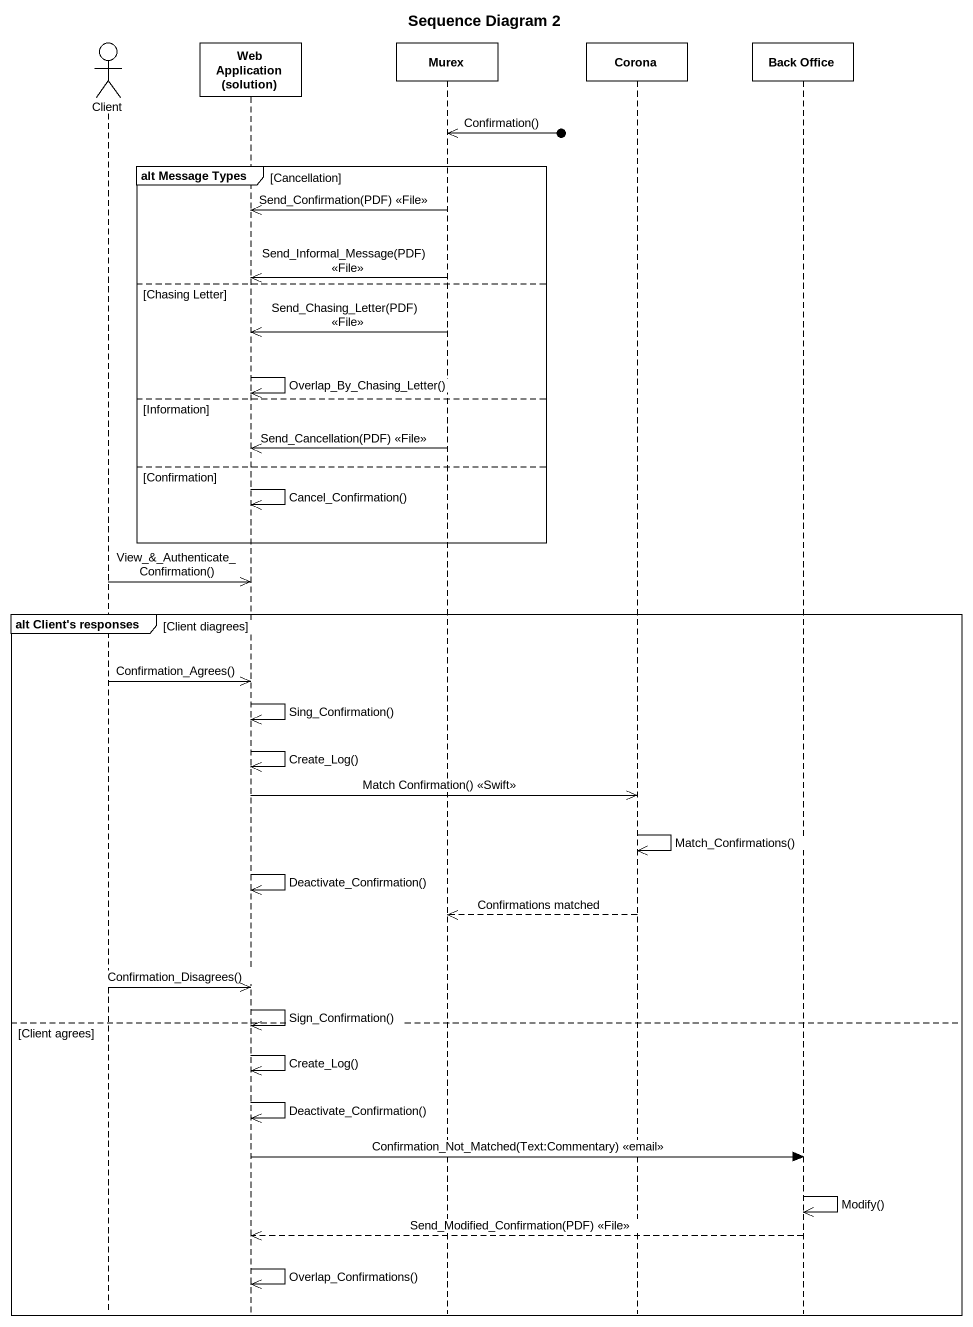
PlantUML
@startuml
title Sequence Diagram 2
hide footbox
actor Client
participant "Web Application (solution)" as Web_Application_solution
participant Murex
participant Corona
participant "Back Office" as Back_Office

Murex <<-o] : Confirmation()
group alt Message Types [Cancellation]
  Murex ->> Web_Application_solution : Send_Confirmation(PDF) <<File>>
  Murex ->> Web_Application_solution : Send_Informal_Message(PDF) <<File>>
else Chasing Letter
  Murex ->> Web_Application_solution : Send_Chasing_Letter(PDF) <<File>>
  Web_Application_solution ->> Web_Application_solution : Overlap_By_Chasing_Letter()
else Information
  Murex ->> Web_Application_solution : Send_Cancellation(PDF) <<File>>
else Confirmation
  Web_Application_solution ->> Web_Application_solution : Cancel_Confirmation()
end
Client ->> Web_Application_solution : View_&_Authenticate_Confirmation()
group alt Client's responses [Client diagrees]
  Client ->> Web_Application_solution : Confirmation_Agrees()
  Web_Application_solution ->> Web_Application_solution : Sing_Confirmation()
  Web_Application_solution ->> Web_Application_solution : Create_Log()
  Web_Application_solution ->> Corona : Match Confirmation() <<Swift>>
  Corona ->> Corona : Match_Confirmations()
  Web_Application_solution ->> Web_Application_solution : Deactivate_Confirmation()
  Corona -->> Murex : Confirmations matched
  Client ->> Web_Application_solution : Confirmation_Disagrees()
  Web_Application_solution ->> Web_Application_solution : Sign_Confirmation()
else Client agrees
  Web_Application_solution ->> Web_Application_solution : Create_Log()
  Web_Application_solution ->> Web_Application_solution : Deactivate_Confirmation()
  Web_Application_solution -> Back_Office : Confirmation_Not_Matched(Text:Commentary) <<email>>
  Back_Office ->> Back_Office : Modify()
  Back_Office -->> Web_Application_solution : Send_Modified_Confirmation(PDF) <<File>>
  Web_Application_solution ->> Web_Application_solution : Overlap_Confirmations()
end
@enduml
